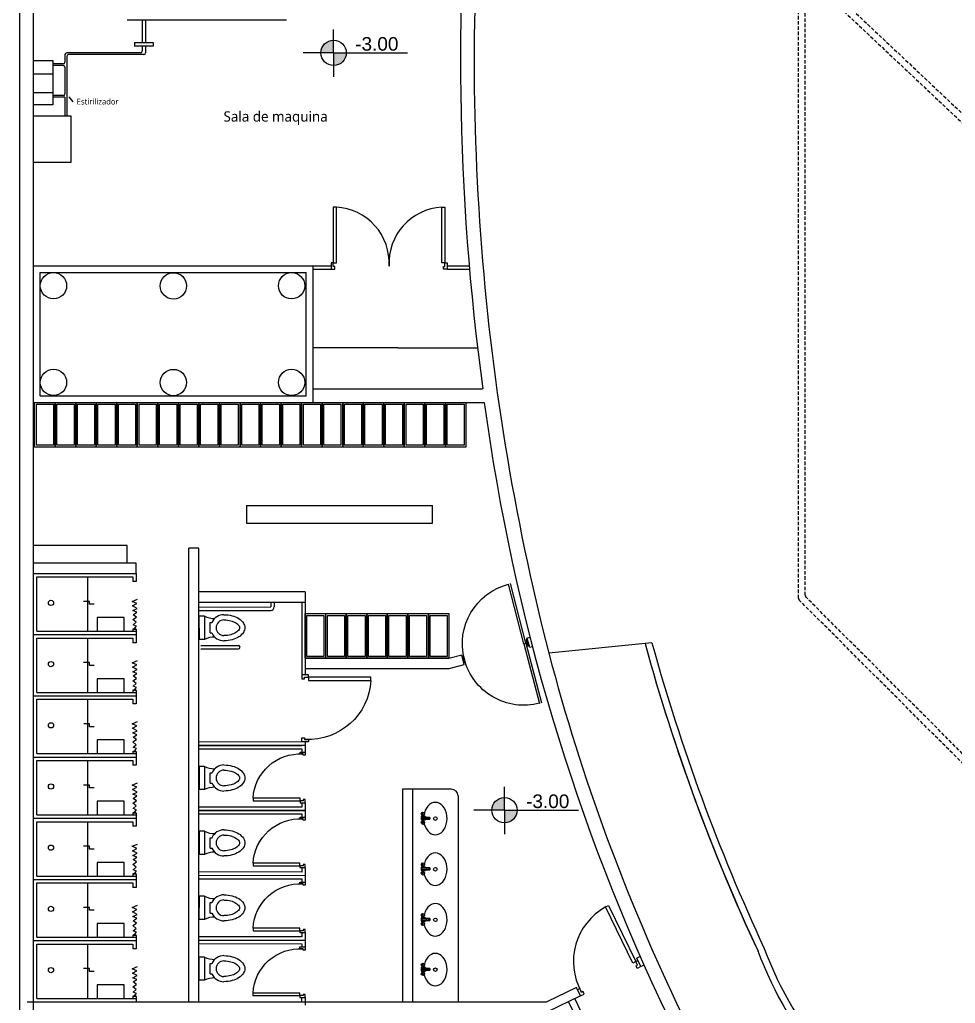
# Model space of a CAD drawing. Extents: x -30 to 1202, y 231 to 898.
# Drawn here: x 493.3 to 561.6, y 604.8 to 676.7 of the extents above; entities that cross this region are included whole.
import ezdxf

# ---------------------------------------------------------------- set-up
doc = ezdxf.new("R2010")
doc.units = 0
doc.header["$LTSCALE"] = 0.04
doc.linetypes.add('DASHED2', pattern=[9.525, 6.35, -3.175])
doc.layers.get('0').update_dxf_attribs({"linetype": 'CONTINUOUS'})
for name, color, linetype in [('0.1', 1, 'CONTINUOUS'), ('0.2', 2, 'CONTINUOUS'), ('0.3', 3, 'CONTINUOUS'), ('0.5', 5, 'CONTINUOUS'), ('cotas de nivel', 1, 'CONTINUOUS'), ('intal', 1, 'DASHED2')]:
    doc.layers.add(name, color=color, linetype=linetype)
doc.styles.add('Amir', font='l_10646.ttf', dxfattribs={"height": 0.15})
doc.styles.add('STYLE2', font='arial.ttf')

# ---------------------------------------------------------------- blocks, each defined once
blk = doc.blocks.new('PUERT100')
for p, q in [((-0.285, 0.534), (-0.385, 0.534)), ((-0.385, 0.534), (-0.385, 0.474)), ((-0.385, 0.474), (-0.345, 0.474)), ((-0.345, 0.499), (-0.285, 0.499)), ((-0.345, 0.474), (-0.345, 0.499)), ((-0.285, 0.499), (-0.285, 0.534)), ((-0.385, -0.386), (-0.345, -0.386)), ((-0.385, -0.446), (-0.385, -0.386)), ((-0.345, -0.386), (-0.345, -0.411)), ((-0.345, -0.411), (-0.285, -0.411)), ((-0.285, -0.411), (-0.285, -0.446)), ((-0.285, -0.446), (-0.385, -0.446))]:
    blk.add_line(p, q)
blk.add_lwpolyline([(-0.285, -0.411), (-0.285, -0.361), (0.625, -0.361), (0.625, -0.411)], close=True)
blk.add_arc((-0.285, -0.411), 0.911, 3.145, 93.145)
blk = doc.blocks.new('SAPLS029')
for p, q in [((0.025, 0.025), (0.025, -0.025)), ((0.089, 0.025), (0.025, 0.025)), ((0.038, -0.013), (0.038, 0.013)), ((0.102, 0.013), (0.038, 0.013)), ((0.038, 0.013), (0.102, 0.013)), ((0.089, 0.025), (0.089, 0.013)), ((0.089, 0.013), (0.089, 0.025)), ((0.102, -0.013), (0.102, 0.013)), ((0.14, 0.013), (0.102, 0.013)), ((0.102, 0.013), (0.14, 0.013)), ((0.152, 0.013), (0.14, 0.013)), ((0.14, 0.013), (0.152, 0.013)), ((0.14, -0.013), (0.14, 0.013)), ((0.152, 0.013), (0.152, -0.013)), ((0.025, -0.025), (0.089, -0.025)), ((0.102, -0.013), (0.038, -0.013)), ((0.038, -0.013), (0.102, -0.013)), ((0.089, -0.013), (0.089, -0.025)), ((0.089, -0.025), (0.089, -0.013)), ((0.14, -0.013), (0.102, -0.013)), ((0.102, -0.013), (0.14, -0.013)), ((0.152, -0.013), (0.14, -0.013)), ((0.14, -0.013), (0.152, -0.013))]:
    blk.add_line(p, q)
for centre, radius in [((0.051, 0.064), 0.0254), ((0.051, 0.064), 0.00822), ((0.051, -0.064), 0.0254), ((0.051, -0.064), 0.00822)]:
    blk.add_circle(centre, radius)
blk = doc.blocks.new('puerta girar')
for p, q in [((-0.1, 0.964), (0.001, 0.964)), ((-0.099, 0.964), (-0.099, 0.984)), ((-0.099, 0.984), (-0.049, 0.984)), ((0.002, 0.964), (-0.099, 0.964)), ((0.001, 0.984), (-0.049, 0.984)), ((0.001, 0.964), (0.001, 0.984)), ((-0.05, 0.065), (-0.95, 0.065)), ((-0.05, 0.035), (-0.95, 0.035)), ((-0.101, 0), (0, 0)), ((-0.1, 0.02), (-0.05, 0.02)), ((-0.1, 0), (-0.1, 0.02)), ((0.001, 0), (-0.1, 0)), ((-0.06, 0.02), (-0.06, 0.035)), ((-0.05, 0.065), (0.85, 0.065)), ((-0.05, 0.065), (-0.05, 0.035)), ((-0.05, 0.065), (-0.05, 0.035)), ((-0.05, 0.035), (0.85, 0.035)), ((0, 0.02), (-0.05, 0.02)), ((-0.04, 0.02), (-0.04, 0.035)), ((0, 0), (0, 0.02))]:
    blk.add_line(p, q)
for start, end in [(90, 180), (0, 90)]:
    blk.add_arc((-0.05, 0.065), 0.899, start, end)
blk = doc.blocks.new('puerta semigiratoria')
blk.add_blockref('puerta girar', (-0.001, 0))

msp = doc.modelspace()

# ---------------------------------------------------------------- hatches: boundary and pattern name
at = {"layer": 'cotas de nivel'}
h = msp.add_hatch(color=256, dxfattribs=at)
h.paths.add_polyline_path([(516.234, 674.242), (516.234, 675.169, 0.414214), (515.307, 674.242)])
h.paths.add_polyline_path([(516.234, 674.242), (516.234, 673.316, 0.414214), (517.16, 674.242)])
h = msp.add_hatch(color=256, dxfattribs=at)
h.paths.add_polyline_path([(528.715, 618.902), (528.715, 619.828, 0.414214), (527.789, 618.902)])
h.paths.add_polyline_path([(528.715, 618.902), (528.715, 617.975, 0.414214), (529.642, 618.902)])

# ---------------------------------------------------------------- linework, layer by layer
at = {"layer": '0.1'}
msp.add_line((497.205, 670.665), (496.929, 671.032), dxfattribs=at)
for points in [[(495.897, 645.439), (494.397, 645.439), (494.397, 648.689), (495.897, 648.689)], [(497.398, 645.439), (495.898, 645.439), (495.898, 648.689), (497.398, 648.689)], [(498.898, 645.44), (497.398, 645.44), (497.398, 648.69), (498.898, 648.69)], [(500.398, 645.44), (498.898, 645.44), (498.898, 648.69), (500.398, 648.69)], [(501.898, 645.44), (500.398, 645.44), (500.398, 648.69), (501.898, 648.69)], [(503.398, 645.44), (501.898, 645.44), (501.898, 648.69), (503.398, 648.69)], [(504.898, 645.44), (503.398, 645.44), (503.398, 648.69), (504.898, 648.69)], [(506.398, 645.44), (504.898, 645.44), (504.898, 648.69), (506.398, 648.69)], [(507.898, 645.44), (506.398, 645.44), (506.398, 648.69), (507.898, 648.69)], [(509.399, 645.44), (507.899, 645.44), (507.899, 648.69), (509.399, 648.69)], [(510.899, 645.44), (509.399, 645.44), (509.399, 648.69), (510.899, 648.69)], [(512.399, 645.44), (510.899, 645.44), (510.899, 648.69), (512.399, 648.69)], [(513.899, 645.44), (512.399, 645.44), (512.399, 648.69), (513.899, 648.69)], [(515.399, 645.44), (513.899, 645.44), (513.899, 648.69), (515.399, 648.69)], [(516.899, 645.44), (515.399, 645.44), (515.399, 648.69), (516.899, 648.69)], [(518.399, 645.44), (516.899, 645.44), (516.899, 648.69), (518.399, 648.69)], [(519.899, 645.44), (518.399, 645.44), (518.399, 648.69), (519.899, 648.69)], [(521.399, 645.44), (519.899, 645.44), (519.899, 648.69), (521.399, 648.69)], [(522.899, 645.44), (521.399, 645.44), (521.399, 648.69), (522.899, 648.69)], [(524.399, 645.44), (522.899, 645.44), (522.899, 648.69), (524.399, 648.69)], [(525.899, 645.44), (524.399, 645.44), (524.399, 648.69), (525.899, 648.69)], [(515.654, 630.013), (514.154, 630.013), (514.154, 633.263), (515.654, 633.263)], [(517.155, 630.013), (515.655, 630.013), (515.655, 633.263), (517.155, 633.263)], [(518.655, 630.013), (517.155, 630.013), (517.155, 633.263), (518.655, 633.263)], [(520.155, 630.013), (518.655, 630.013), (518.655, 633.263), (520.155, 633.263)], [(521.655, 630.013), (520.155, 630.013), (520.155, 633.263), (521.655, 633.263)], [(523.155, 630.013), (521.655, 630.013), (521.655, 633.263), (523.155, 633.263)], [(524.655, 630.013), (523.155, 630.013), (523.155, 633.263), (524.655, 633.263)]]:
    msp.add_lwpolyline(points, close=True, dxfattribs=at)
for points in [[(495.772, 645.564), (494.522, 645.564), (494.522, 648.564), (495.772, 648.564), (495.772, 645.564)], [(497.273, 645.564), (496.023, 645.564), (496.023, 648.564), (497.273, 648.564), (497.273, 645.564)], [(498.773, 645.565), (497.523, 645.565), (497.523, 648.565), (498.773, 648.565), (498.773, 645.565)], [(500.273, 645.565), (499.023, 645.565), (499.023, 648.565), (500.273, 648.565), (500.273, 645.565)], [(501.773, 645.565), (500.523, 645.565), (500.523, 648.565), (501.773, 648.565), (501.773, 645.565)], [(503.273, 645.565), (502.023, 645.565), (502.023, 648.565), (503.273, 648.565), (503.273, 645.565)], [(504.773, 645.565), (503.523, 645.565), (503.523, 648.565), (504.773, 648.565), (504.773, 645.565)], [(506.273, 645.565), (505.023, 645.565), (505.023, 648.565), (506.273, 648.565), (506.273, 645.565)], [(507.773, 645.565), (506.523, 645.565), (506.523, 648.565), (507.773, 648.565), (507.773, 645.565)], [(509.274, 645.565), (508.024, 645.565), (508.024, 648.565), (509.274, 648.565), (509.274, 645.565)], [(510.774, 645.565), (509.524, 645.565), (509.524, 648.565), (510.774, 648.565), (510.774, 645.565)], [(512.274, 645.565), (511.024, 645.565), (511.024, 648.565), (512.274, 648.565), (512.274, 645.565)], [(513.774, 645.565), (512.524, 645.565), (512.524, 648.565), (513.774, 648.565), (513.774, 645.565)], [(515.274, 645.565), (514.024, 645.565), (514.024, 648.565), (515.274, 648.565), (515.274, 645.565)], [(516.774, 645.565), (515.524, 645.565), (515.524, 648.565), (516.774, 648.565), (516.774, 645.565)], [(518.274, 645.565), (517.024, 645.565), (517.024, 648.565), (518.274, 648.565), (518.274, 645.565)], [(519.774, 645.565), (518.524, 645.565), (518.524, 648.565), (519.774, 648.565), (519.774, 645.565)], [(521.274, 645.565), (520.024, 645.565), (520.024, 648.565), (521.274, 648.565), (521.274, 645.565)], [(522.774, 645.565), (521.524, 645.565), (521.524, 648.565), (522.774, 648.565), (522.774, 645.565)], [(524.274, 645.565), (523.024, 645.565), (523.024, 648.565), (524.274, 648.565), (524.274, 645.565)], [(525.774, 645.565), (524.524, 645.565), (524.524, 648.565), (525.774, 648.565), (525.774, 645.565)], [(515.529, 630.138), (514.279, 630.138), (514.279, 633.138), (515.529, 633.138), (515.529, 630.138)], [(517.03, 630.138), (515.78, 630.138), (515.78, 633.138), (517.03, 633.138), (517.03, 630.138)], [(518.53, 630.138), (517.28, 630.138), (517.28, 633.138), (518.53, 633.138), (518.53, 630.138)], [(520.03, 630.138), (518.78, 630.138), (518.78, 633.138), (520.03, 633.138), (520.03, 630.138)], [(521.53, 630.138), (520.28, 630.138), (520.28, 633.138), (521.53, 633.138), (521.53, 630.138)], [(523.03, 630.138), (521.78, 630.138), (521.78, 633.138), (523.03, 633.138), (523.03, 630.138)], [(524.53, 630.138), (523.28, 630.138), (523.28, 633.138), (524.53, 633.138), (524.53, 630.138)]]:
    msp.add_lwpolyline(points, dxfattribs=at)
for radius in [26.189, 26.689]:
    msp.add_arc((572.254, 617.877), radius, 200.27005, 242.52351, dxfattribs=at)
at = {"layer": '0.2'}
for p, q in [((501.147, 676.666), (512.803, 676.666)), ((502.245, 676.666), (502.245, 674.99)), ((502.495, 676.666), (502.495, 674.99)), ((501.681, 674.99), (503.064, 674.99)), ((501.681, 674.99), (501.681, 674.74)), ((503.064, 674.99), (503.064, 674.74)), ((502.123, 674.236), (496.737, 674.236)), ((503.064, 674.74), (501.681, 674.74)), ((502.248, 674.74), (502.248, 674.361)), ((502.498, 674.74), (502.498, 674.236)), ((494.307, 673.678), (495.731, 673.678)), ((495.731, 673.678), (495.731, 670.455)), ((496.612, 674.111), (496.612, 673.561)), ((496.737, 673.986), (496.737, 669.643)), ((502.373, 674.111), (496.862, 674.111)), ((502.373, 674.111), (502.248, 674.111)), ((496.487, 673.436), (495.731, 673.436)), ((496.487, 673.311), (495.731, 673.311)), ((496.612, 673.186), (496.612, 671.242)), ((494.307, 672.715), (495.731, 672.715)), ((494.307, 671.334), (495.731, 671.334)), ((496.487, 671.117), (495.731, 671.117)), ((496.612, 670.992), (495.731, 670.992)), ((496.612, 670.992), (496.612, 669.643)), ((495.731, 670.455), (494.307, 670.455)), ((494.307, 669.643), (497.041, 669.643)), ((497.041, 669.643), (497.041, 666.236)), ((497.041, 666.236), (494.307, 666.236)), ((514.741, 658.69), (516.055, 658.69)), ((514.741, 658.44), (516.055, 658.44)), ((516.055, 658.888), (516.055, 658.44)), ((516.212, 658.888), (516.055, 658.888)), ((516.055, 658.44), (516.324, 658.44)), ((516.212, 658.62), (516.212, 658.888)), ((516.324, 658.62), (516.212, 658.62)), ((516.324, 658.44), (516.324, 658.62)), ((524.253, 658.44), (524.253, 658.62)), ((524.253, 658.62), (524.365, 658.62)), ((524.522, 658.44), (524.253, 658.44)), ((524.365, 658.62), (524.365, 658.888)), ((524.365, 658.888), (524.522, 658.888)), ((524.522, 658.888), (524.522, 658.44)), ((524.522, 658.69), (526.137, 658.69)), ((524.522, 658.44), (526.137, 658.44)), ((520.923, 652.69), (514.742, 652.69)), ((520.923, 652.69), (526.754, 652.69)), ((509.872, 641.176), (509.872, 639.884)), ((509.872, 641.176), (523.462, 641.176)), ((523.462, 639.884), (523.462, 641.176)), ((509.872, 639.884), (523.462, 639.884)), ((501.161, 638.245), (494.309, 638.245)), ((501.161, 636.952), (501.161, 638.245)), ((498.274, 631.98), (498.274, 635.952)), ((501.812, 635.614), (501.562, 635.614)), ((498.403, 634.159), (497.978, 634.159)), ((498.403, 633.95), (498.403, 634.159)), ((498.734, 633.95), (498.403, 633.95)), ((501.523, 634.152), (501.913, 634.317)), ((501.866, 633.999), (501.523, 634.152)), ((501.547, 633.834), (501.866, 633.999)), ((511.648, 634.101), (511.648, 633.751)), ((511.898, 634.101), (511.898, 633.751)), ((513.902, 634.103), (513.905, 628.8)), ((514.152, 634.103), (514.155, 628.8)), ((501.889, 633.645), (501.547, 633.834)), ((501.571, 633.492), (501.889, 633.645)), ((501.854, 633.362), (501.571, 633.492)), ((501.582, 633.185), (501.854, 633.362)), ((506.402, 633.747), (511.648, 633.751)), ((506.402, 633.497), (511.649, 633.501)), ((498.964, 632.98), (498.964, 631.98)), ((500.946, 632.98), (498.964, 632.98)), ((500.946, 631.98), (500.946, 632.98)), ((501.571, 632.831), (501.83, 633.008)), ((501.807, 632.631), (501.571, 632.831)), ((501.83, 633.008), (501.582, 633.185)), ((501.594, 632.442), (501.807, 632.631)), ((506.804, 633.083), (506.402, 633.082)), ((506.402, 633.082), (506.403, 631.382)), ((506.804, 633.083), (506.805, 631.382)), ((507.207, 632.614), (507.35, 632.614)), ((507.207, 631.852), (507.207, 632.614)), ((494.562, 631.98), (501.812, 631.98)), ((498.964, 631.98), (500.946, 631.98)), ((501.812, 632.112), (501.562, 632.112)), ((501.83, 632.348), (501.594, 632.442)), ((501.597, 632.112), (501.597, 632.16)), ((501.597, 632.16), (501.788, 632.16)), ((501.683, 632.16), (501.683, 632.171)), ((501.683, 632.171), (501.713, 632.171)), ((501.698, 632.171), (501.83, 632.348)), ((501.713, 632.171), (501.713, 632.16)), ((501.788, 632.16), (501.788, 632.112)), ((507.207, 631.852), (507.35, 631.852)), ((498.274, 627.508), (498.274, 631.48)), ((501.811, 631.142), (501.561, 631.142)), ((506.805, 631.382), (506.403, 631.382)), ((506.531, 630.933), (509.278, 630.935)), ((506.531, 630.683), (509.279, 630.685)), ((498.403, 629.687), (497.977, 629.687)), ((498.403, 629.477), (498.403, 629.687)), ((501.523, 629.68), (501.912, 629.845)), ((501.865, 629.527), (501.523, 629.68)), ((498.733, 629.477), (498.403, 629.477)), ((501.546, 629.362), (501.865, 629.527)), ((501.889, 629.173), (501.546, 629.362)), ((501.57, 629.02), (501.889, 629.173)), ((501.853, 628.89), (501.57, 629.02)), ((498.963, 628.508), (498.963, 627.508)), ((500.945, 628.508), (498.963, 628.508)), ((500.945, 627.508), (500.945, 628.508)), ((501.57, 628.359), (501.83, 628.536)), ((501.806, 628.159), (501.57, 628.359)), ((501.582, 628.713), (501.853, 628.89)), ((501.83, 628.536), (501.582, 628.713)), ((494.561, 627.508), (501.811, 627.508)), ((498.963, 627.508), (500.945, 627.508)), ((501.811, 627.64), (501.561, 627.64)), ((501.594, 627.97), (501.806, 628.159)), ((501.83, 627.876), (501.594, 627.97)), ((501.597, 627.64), (501.597, 627.688)), ((501.597, 627.688), (501.788, 627.688)), ((501.683, 627.688), (501.683, 627.699)), ((501.683, 627.699), (501.712, 627.699)), ((501.697, 627.699), (501.83, 627.876)), ((501.712, 627.699), (501.712, 627.688)), ((501.788, 627.688), (501.788, 627.64)), ((498.275, 623.036), (498.275, 627.008)), ((501.812, 626.67), (501.562, 626.67)), ((501.524, 625.208), (501.914, 625.373)), ((498.404, 625.214), (497.979, 625.214)), ((498.404, 625.005), (498.404, 625.214)), ((498.735, 625.005), (498.404, 625.005)), ((501.866, 625.055), (501.524, 625.208)), ((501.548, 624.89), (501.866, 625.055)), ((501.89, 624.701), (501.548, 624.89)), ((501.571, 624.548), (501.89, 624.701)), ((498.964, 624.036), (498.964, 623.036)), ((500.946, 624.036), (498.964, 624.036)), ((500.946, 623.036), (500.946, 624.036)), ((501.854, 624.418), (501.571, 624.548)), ((501.571, 623.887), (501.831, 624.064)), ((501.807, 623.687), (501.571, 623.887)), ((501.583, 624.241), (501.854, 624.418)), ((501.831, 624.064), (501.583, 624.241)), ((513.903, 623.887), (506.408, 623.882)), ((513.697, 623.886), (513.697, 623.9)), ((514.158, 623.9), (514.158, 623.637)), ((501.812, 623.168), (501.562, 623.168)), ((501.595, 623.498), (501.807, 623.687)), ((501.831, 623.404), (501.595, 623.498)), ((501.598, 623.168), (501.598, 623.216)), ((501.598, 623.216), (501.789, 623.216)), ((501.684, 623.216), (501.684, 623.227)), ((501.684, 623.227), (501.713, 623.227)), ((501.699, 623.227), (501.831, 623.404)), ((501.713, 623.227), (501.713, 623.216)), ((501.789, 623.216), (501.789, 623.168)), ((514.158, 623.637), (506.408, 623.632)), ((514.158, 623.628), (506.408, 623.632)), ((506.408, 623.632), (513.908, 623.629)), ((506.408, 623.382), (513.908, 623.379)), ((513.908, 623.379), (513.908, 623.142)), ((514.158, 623.628), (514.158, 623.142)), ((494.562, 623.036), (501.812, 623.036)), ((498.274, 618.564), (498.274, 622.536)), ((498.964, 623.036), (500.946, 623.036)), ((501.811, 622.198), (501.561, 622.198)), ((506.407, 622.107), (506.406, 620.407)), ((506.809, 622.107), (506.407, 622.107)), ((506.809, 622.107), (506.809, 620.407)), ((507.211, 621.638), (507.354, 621.638)), ((507.211, 620.876), (507.211, 621.638)), ((498.403, 620.742), (497.977, 620.742)), ((498.403, 620.533), (498.403, 620.742)), ((498.733, 620.533), (498.403, 620.533)), ((501.523, 620.736), (501.912, 620.901)), ((501.865, 620.583), (501.523, 620.736)), ((501.546, 620.417), (501.865, 620.583)), ((501.889, 620.229), (501.546, 620.417)), ((506.809, 620.407), (506.406, 620.407)), ((507.211, 620.876), (507.354, 620.876)), ((501.57, 620.075), (501.889, 620.229)), ((501.853, 619.946), (501.57, 620.075)), ((501.57, 619.415), (501.83, 619.592)), ((501.582, 619.769), (501.853, 619.946)), ((501.83, 619.592), (501.582, 619.769)), ((525.322, 619.941), (525.322, 604.897)), ((498.963, 619.564), (498.963, 618.564)), ((500.945, 619.564), (498.963, 619.564)), ((500.945, 618.564), (500.945, 619.564)), ((501.806, 619.215), (501.57, 619.415)), ((501.594, 619.026), (501.806, 619.215)), ((501.83, 618.932), (501.594, 619.026)), ((501.697, 618.755), (501.83, 618.932)), ((513.906, 619.129), (506.406, 619.132)), ((514.156, 618.885), (506.406, 618.888)), ((506.406, 618.888), (513.906, 618.885)), ((506.406, 618.888), (514.156, 618.885)), ((513.906, 619.451), (513.906, 619.129)), ((514.156, 618.885), (514.155, 618.399)), ((514.156, 619.451), (514.156, 618.878)), ((494.561, 618.564), (501.811, 618.564)), ((498.963, 618.564), (500.945, 618.564)), ((501.811, 618.696), (501.561, 618.696)), ((501.597, 618.696), (501.597, 618.744)), ((501.597, 618.744), (501.788, 618.744)), ((501.683, 618.744), (501.683, 618.755)), ((501.683, 618.755), (501.712, 618.755)), ((501.712, 618.755), (501.712, 618.744)), ((501.788, 618.744), (501.788, 618.696)), ((506.405, 618.638), (513.905, 618.635)), ((513.905, 618.635), (513.905, 618.399)), ((498.274, 614.092), (498.274, 618.064)), ((501.811, 617.725), (501.561, 617.726)), ((506.405, 617.363), (506.404, 615.663)), ((506.807, 617.363), (506.405, 617.363)), ((506.807, 617.363), (506.806, 615.663)), ((507.209, 616.894), (507.352, 616.894)), ((507.209, 616.132), (507.209, 616.894)), ((498.403, 616.27), (497.977, 616.27)), ((498.403, 616.061), (498.403, 616.27)), ((498.733, 616.061), (498.403, 616.061)), ((501.523, 616.264), (501.912, 616.429)), ((501.865, 616.11), (501.523, 616.264)), ((501.546, 615.945), (501.865, 616.11)), ((507.209, 616.132), (507.352, 616.132)), ((501.889, 615.757), (501.546, 615.945)), ((501.57, 615.603), (501.889, 615.757)), ((501.853, 615.474), (501.57, 615.603)), ((501.582, 615.297), (501.853, 615.474)), ((501.83, 615.12), (501.582, 615.297)), ((506.806, 615.663), (506.404, 615.663)), ((498.963, 615.092), (498.963, 614.092)), ((500.945, 615.092), (498.963, 615.092)), ((500.945, 614.092), (500.945, 615.092)), ((501.57, 614.943), (501.83, 615.12)), ((501.806, 614.742), (501.57, 614.943)), ((501.594, 614.554), (501.806, 614.742)), ((501.83, 614.459), (501.594, 614.554)), ((513.904, 614.707), (513.904, 614.385)), ((514.154, 614.707), (514.153, 614.135)), ((494.561, 614.092), (501.811, 614.092)), ((498.963, 614.092), (500.945, 614.092)), ((501.811, 614.224), (501.561, 614.224)), ((501.597, 614.224), (501.597, 614.272)), ((501.597, 614.272), (501.788, 614.272)), ((501.683, 614.272), (501.683, 614.283)), ((501.683, 614.283), (501.712, 614.283)), ((501.697, 614.283), (501.83, 614.459)), ((501.712, 614.283), (501.712, 614.272)), ((501.788, 614.272), (501.788, 614.224)), ((506.403, 614.145), (514.153, 614.141)), ((506.403, 613.895), (513.903, 613.891)), ((513.904, 614.385), (506.404, 614.388)), ((513.903, 613.891), (513.903, 613.655)), ((514.153, 614.141), (514.153, 613.655)), ((498.274, 609.62), (498.274, 613.592)), ((501.812, 613.253), (501.562, 613.254)), ((506.403, 612.62), (506.402, 610.92)), ((506.805, 612.62), (506.403, 612.62)), ((506.805, 612.62), (506.804, 610.919)), ((498.403, 611.798), (497.978, 611.798)), ((498.403, 611.589), (498.403, 611.798)), ((501.523, 611.792), (501.913, 611.957)), ((501.865, 611.638), (501.523, 611.792)), ((507.206, 611.388), (507.207, 612.15)), ((507.207, 612.15), (507.35, 612.15)), ((498.734, 611.589), (498.403, 611.589)), ((501.547, 611.473), (501.865, 611.638)), ((501.889, 611.285), (501.547, 611.473)), ((501.57, 611.131), (501.889, 611.285)), ((501.854, 611.002), (501.57, 611.131)), ((501.582, 610.825), (501.854, 611.002)), ((507.206, 611.388), (507.349, 611.388)), ((498.963, 610.62), (498.963, 609.62)), ((500.945, 610.62), (498.963, 610.62)), ((500.945, 609.62), (500.945, 610.62)), ((501.57, 610.471), (501.83, 610.648)), ((501.806, 610.27), (501.57, 610.471)), ((501.83, 610.648), (501.582, 610.825)), ((501.594, 610.082), (501.806, 610.27)), ((506.804, 610.919), (506.402, 610.92)), ((494.562, 609.62), (501.812, 609.62)), ((498.963, 609.62), (500.945, 609.62)), ((501.812, 609.752), (501.562, 609.752)), ((501.83, 609.987), (501.594, 610.082)), ((501.597, 609.752), (501.597, 609.8)), ((501.597, 609.8), (501.788, 609.8)), ((501.683, 609.8), (501.683, 609.81)), ((501.683, 609.81), (501.713, 609.81)), ((501.698, 609.81), (501.83, 609.987)), ((501.713, 609.81), (501.713, 609.8)), ((501.788, 609.8), (501.788, 609.752)), ((513.901, 609.641), (506.401, 609.645)), ((513.906, 609.963), (513.906, 609.641)), ((514.156, 609.963), (514.156, 609.391)), ((498.274, 605.147), (498.274, 609.12)), ((506.401, 609.401), (514.151, 609.397)), ((506.401, 609.151), (513.901, 609.147)), ((513.905, 609.147), (513.905, 608.911)), ((514.156, 609.397), (514.155, 608.911)), ((501.811, 608.781), (501.561, 608.782)), ((506.402, 608.173), (506.401, 606.473)), ((506.804, 608.173), (506.402, 608.173)), ((506.804, 608.173), (506.803, 606.473)), ((501.523, 607.32), (501.912, 607.485)), ((507.206, 607.704), (507.349, 607.704)), ((507.206, 606.942), (507.206, 607.704)), ((498.403, 607.326), (497.977, 607.326)), ((498.403, 607.117), (498.403, 607.326)), ((498.733, 607.117), (498.403, 607.117)), ((501.865, 607.166), (501.523, 607.32)), ((501.546, 607.001), (501.865, 607.166)), ((501.889, 606.812), (501.546, 607.001)), ((501.57, 606.659), (501.889, 606.812)), ((501.853, 606.529), (501.57, 606.659)), ((507.206, 606.942), (507.349, 606.942)), ((498.963, 606.147), (498.963, 605.147)), ((500.945, 606.147), (498.963, 606.147)), ((500.945, 605.147), (500.945, 606.147)), ((501.57, 605.999), (501.83, 606.176)), ((501.806, 605.798), (501.57, 605.999)), ((501.582, 606.353), (501.853, 606.529)), ((501.83, 606.176), (501.582, 606.353)), ((506.803, 606.473), (506.401, 606.473)), ((501.811, 605.28), (501.561, 605.28)), ((501.594, 605.61), (501.806, 605.798)), ((501.83, 605.515), (501.594, 605.61)), ((501.597, 605.28), (501.597, 605.327)), ((501.597, 605.327), (501.788, 605.327)), ((501.683, 605.327), (501.683, 605.338)), ((501.683, 605.338), (501.712, 605.338)), ((501.697, 605.338), (501.83, 605.515)), ((501.712, 605.338), (501.712, 605.327)), ((501.788, 605.327), (501.788, 605.28)), ((513.899, 605.22), (513.899, 604.897)), ((514.149, 605.219), (514.149, 604.647)), ((494.561, 605.147), (501.811, 605.147)), ((498.963, 605.147), (500.945, 605.147)), ((533.944, 603.791), (533.399, 604.916)), ((534.612, 603.559), (533.849, 605.134))]:
    msp.add_line(p, q, dxfattribs=at)
for points in [[(516.212, 658.888), (516.436, 658.888), (516.436, 662.964), (516.212, 662.964)], [(524.365, 658.888), (524.141, 658.888), (524.141, 662.964), (524.365, 662.964)]]:
    msp.add_lwpolyline(points, close=True, dxfattribs=at)
for points in [[(494.312, 631.73), (494.312, 636.202), (501.812, 636.202), (501.812, 635.614)], [(494.314, 636.202), (501.814, 636.202)], [(494.562, 631.98), (494.562, 635.952), (501.562, 635.952), (501.562, 635.614)], [(494.562, 631.98), (501.812, 631.98), (501.812, 631.73)], [(501.562, 632.112), (501.562, 631.98)], [(501.812, 632.112), (501.812, 631.98)], [(494.311, 627.258), (494.311, 631.73), (501.811, 631.73), (501.811, 631.142)], [(494.313, 631.73), (501.813, 631.73)], [(494.561, 627.508), (494.561, 631.48), (501.561, 631.48), (501.561, 631.142)], [(494.561, 627.508), (501.811, 627.508), (501.811, 627.258)], [(501.561, 627.64), (501.561, 627.508)], [(501.811, 627.64), (501.811, 627.508)], [(494.311, 627.258), (501.811, 627.258)], [(494.312, 622.786), (494.312, 627.258), (501.812, 627.258), (501.812, 626.67)], [(494.562, 623.036), (494.562, 627.008), (501.562, 627.008), (501.562, 626.67)], [(501.562, 623.168), (501.562, 623.036)], [(501.812, 623.168), (501.812, 623.036)], [(494.311, 618.314), (494.311, 622.786), (501.811, 622.786), (501.811, 622.198)], [(494.312, 622.786), (501.812, 622.786)], [(494.561, 618.564), (494.561, 622.536), (501.561, 622.536), (501.561, 622.198)], [(494.562, 623.036), (501.812, 623.036), (501.812, 622.786)], [(494.311, 613.842), (494.311, 618.314), (501.811, 618.314), (501.811, 617.725)], [(494.311, 618.314), (501.811, 618.314)], [(494.561, 618.564), (501.811, 618.564), (501.811, 618.314)], [(501.561, 618.696), (501.561, 618.564)], [(501.811, 618.696), (501.811, 618.564)], [(494.561, 614.092), (494.561, 618.064), (501.561, 618.064), (501.561, 617.726)], [(494.311, 613.842), (501.811, 613.842)], [(494.312, 609.37), (494.312, 613.842), (501.812, 613.842), (501.812, 613.253)], [(494.561, 614.092), (501.811, 614.092), (501.811, 613.842)], [(501.561, 614.224), (501.561, 614.092)], [(501.811, 614.224), (501.811, 614.092)], [(494.562, 609.62), (494.562, 613.592), (501.562, 613.592), (501.562, 613.254)], [(494.562, 609.62), (501.812, 609.62), (501.812, 609.37)], [(501.562, 609.752), (501.562, 609.62)], [(501.812, 609.752), (501.812, 609.62)], [(494.311, 604.897), (494.311, 609.37), (501.811, 609.37), (501.811, 608.781)], [(494.312, 609.37), (501.812, 609.37)], [(494.561, 605.147), (494.561, 609.12), (501.561, 609.12), (501.561, 608.782)], [(501.561, 605.28), (501.561, 605.147)], [(501.811, 605.28), (501.811, 605.147)], [(494.311, 604.897), (501.811, 604.897)], [(494.561, 605.147), (501.811, 605.147), (501.811, 604.897)]]:
    msp.add_lwpolyline(points, dxfattribs=at)
for points in [[(508.222, 633.186, -0.063415), (508.831, 633.109, -0.076468), (509.3, 632.907, -0.107136), (509.645, 632.572, -0.147373), (509.747, 632.234, -0.147373), (509.645, 631.896, -0.107136), (509.301, 631.56, -0.076468), (508.832, 631.359, -0.063415), (508.223, 631.281, -0.063415)], [(508.223, 632.805, -0.063415), (508.736, 632.74, -0.076468), (509.098, 632.584, -0.107136), (509.327, 632.362, -0.147373), (509.366, 632.234, -0.147373), (509.327, 632.106, -0.107136), (509.099, 631.883, -0.076468), (508.737, 631.727, -0.063415), (508.223, 631.662, -0.063415)], [(508.227, 622.209, -0.063415), (508.836, 622.131, -0.076468), (509.305, 621.929, -0.107136), (509.649, 621.594, -0.147373), (509.751, 621.256, -0.147373), (509.649, 620.917, -0.107136), (509.304, 620.582, -0.076468), (508.836, 620.381, -0.063415), (508.226, 620.304, -0.063415)], [(508.227, 621.828, -0.063415), (508.741, 621.762, -0.076468), (509.103, 621.606, -0.107136), (509.332, 621.383, -0.147373), (509.37, 621.256, -0.147373), (509.331, 621.128, -0.107136), (509.102, 620.905, -0.076468), (508.74, 620.75, -0.063415), (508.227, 620.685, -0.063415)], [(508.225, 617.465, -0.063415), (508.834, 617.387, -0.076468), (509.303, 617.186, -0.107136), (509.647, 616.85, -0.147373), (509.749, 616.512, -0.147373), (509.647, 616.174, -0.107136), (509.302, 615.839, -0.076468), (508.833, 615.637, -0.063415), (508.224, 615.56, -0.063415)], [(508.225, 617.084, -0.063415), (508.738, 617.018, -0.076468), (509.101, 616.863, -0.107136), (509.329, 616.64, -0.147373), (509.368, 616.512, -0.147373), (509.329, 616.384, -0.107136), (509.1, 616.162, -0.076468), (508.738, 616.006, -0.063415), (508.224, 615.941, -0.063415)], [(508.223, 612.721, -0.063415), (508.832, 612.643, -0.076468), (509.3, 612.442, -0.107136), (509.645, 612.106, -0.147373), (509.747, 611.768, -0.147373), (509.644, 611.43, -0.107136), (509.3, 611.095, -0.076468), (508.831, 610.894, -0.063415), (508.222, 610.816, -0.063415)], [(508.223, 612.34, -0.063415), (508.736, 612.275, -0.076468), (509.098, 612.119, -0.107136), (509.327, 611.896, -0.147373), (509.366, 611.768, -0.147373), (509.327, 611.641, -0.107136), (509.098, 611.418, -0.076468), (508.736, 611.262, -0.063415), (508.222, 611.197, -0.063415)], [(508.222, 608.275, -0.063415), (508.831, 608.197, -0.076468), (509.3, 607.995, -0.107136), (509.644, 607.66, -0.147373), (509.746, 607.322, -0.147373), (509.644, 606.984, -0.107136), (509.299, 606.648, -0.076468), (508.83, 606.447, -0.063415), (508.221, 606.37, -0.063415)], [(508.222, 607.894, -0.063415), (508.735, 607.828, -0.076468), (509.098, 607.672, -0.107136), (509.326, 607.449, -0.147373), (509.365, 607.322, -0.147373), (509.326, 607.194, -0.107136), (509.097, 606.971, -0.076468), (508.735, 606.816, -0.063415), (508.221, 606.751, -0.063415)]]:
    msp.add_lwpolyline(points, format="xyb", dxfattribs=at)
for centre, radius in [((495.591, 634.05), 0.192), ((495.59, 629.578), 0.192), ((495.591, 625.106), 0.192), ((495.59, 620.634), 0.192), ((523.665, 618.29), 0.131), ((495.59, 616.162), 0.192), ((523.665, 614.59), 0.131), ((495.59, 611.69), 0.192), ((523.665, 610.891), 0.131), ((495.59, 607.218), 0.192), ((523.665, 607.253), 0.131)]:
    msp.add_circle(centre, radius, dxfattribs=at)
for centre, radius, start, end in [((496.737, 674.111), 0.125, 90, 180), ((502.123, 674.361), 0.125, 270, 0), ((502.373, 674.236), 0.125, 270, 0), ((496.487, 673.561), 0.125, 270, 0), ((496.862, 673.986), 0.125, 90, 180), ((496.487, 673.186), 0.125, 0, 90), ((496.487, 671.242), 0.125, 270, 0), ((516.212, 658.888), 4.082, 356.85504, 86.85504), ((524.365, 658.888), 4.082, 93.14496, 183.14496), ((511.648, 633.751), 0.25, 270.0343, 0.0343), ((507.533, 634.519), 1.611, 243.1115, 270.64142), ((508.223, 632.233), 0.953, 90.0343, 156.45612), ((508.223, 632.233), 0.572, 90.0343, 270.0343), ((508.223, 632.233), 0.953, 203.61247, 270.0343), ((507.536, 629.947), 1.611, 89.42717, 116.9571), ((509.278, 630.81), 0.125, 270.0343, 90.0343), ((507.539, 623.543), 1.611, 243.05069, 270.58061), ((508.227, 621.256), 0.953, 89.97349, 156.39531), ((508.227, 621.256), 0.572, 89.97349, 269.97349), ((507.537, 618.97), 1.611, 89.36637, 116.89629), ((508.227, 621.256), 0.953, 203.55167, 269.97349), ((524.822, 619.941), 0.5, 0, 90), ((508.225, 616.513), 0.953, 89.97349, 156.39531), ((507.537, 618.799), 1.611, 243.05069, 270.58061), ((508.225, 616.513), 0.572, 89.97349, 269.97349), ((508.225, 616.513), 0.953, 203.55167, 269.97349), ((507.535, 614.227), 1.611, 89.36637, 116.89629), ((507.535, 614.055), 1.611, 243.05069, 270.58061), ((508.223, 611.769), 0.953, 89.97349, 156.39531), ((508.223, 611.769), 0.572, 89.97349, 269.97349), ((507.533, 609.483), 1.611, 89.36637, 116.89629), ((508.223, 611.769), 0.953, 203.55167, 269.97349), ((507.534, 609.609), 1.611, 243.05069, 270.58061), ((508.222, 607.322), 0.953, 89.97349, 156.39531), ((508.222, 607.322), 0.572, 89.97349, 269.97349), ((507.532, 605.036), 1.611, 89.36637, 116.89629), ((508.222, 607.322), 0.953, 203.55167, 269.97349)]:
    msp.add_arc(centre, radius, start, end, dxfattribs=at)
for centre in [(523.665, 618.29), (523.665, 614.59), (523.665, 610.891), (523.665, 607.253)]:
    msp.add_ellipse(centre, major_axis=(0, 1.187), ratio=0.719516, start_param=1.911256, end_param=7.500805, dxfattribs=at)
at = {"layer": '0.3'}
for p, q in [((530.359, 631.484), (530.582, 631.541)), ((530.536, 630.803), (530.359, 631.484)), ((539.485, 631.129), (531.948, 630.385)), ((539.485, 631.129), (531.948, 630.385)), ((530.536, 630.803), (530.758, 630.862)), ((514.154, 630.013), (524.655, 630.013)), ((521.254, 620.441), (521.254, 604.897)), ((524.822, 620.441), (521.254, 620.441)), ((522.004, 620.441), (522.004, 604.897))]:
    msp.add_line(p, q, dxfattribs=at)
for radius, start in [(143.279, 195.35877), (142.779, 195.39314), (142.779, 195.39314), (142.779, 195.39314), (143.279, 195.39314), (143.279, 195.39314)]:
    msp.add_arc((677.143, 669.028), radius, start, 204.94861, dxfattribs=at)
at = {"layer": '0.5'}
for p, q in [((493.315, 548.94), (493.305, 705.81)), ((494.314, 558.94), (494.305, 705.81)), ((494.308, 658.689), (514.741, 658.69)), ((494.308, 648.689), (494.308, 658.689)), ((514.742, 648.69), (514.741, 658.69)), ((494.808, 658.189), (514.241, 658.19)), ((494.808, 649.189), (494.808, 658.189)), ((514.242, 649.19), (514.241, 658.19)), ((494.808, 649.189), (514.242, 649.19)), ((514.742, 649.69), (527.104, 649.69)), ((494.308, 648.689), (514.742, 648.69)), ((514.742, 648.69), (527.237, 648.69)), ((505.651, 604.897), (505.649, 638.037)), ((506.399, 638.037), (505.649, 638.037)), ((506.401, 604.897), (506.399, 638.037)), ((501.812, 636.202), (501.812, 636.952)), ((514.151, 634.853), (506.399, 634.852)), ((514.151, 634.853), (514.152, 634.103)), ((506.402, 634.098), (514.152, 634.103)), ((524.655, 630.013), (525.594, 630.255)), ((525.777, 629.553), (525.594, 630.255)), ((514.154, 629.263), (524.675, 629.263)), ((524.675, 629.263), (525.777, 629.553)), ((538.634, 608.201), (538.387, 608.081)), ((538.681, 607.473), (538.387, 608.081)), ((538.906, 607.583), (538.681, 607.473)), ((533.976, 605.945), (531.812, 604.897)), ((534.27, 605.338), (533.976, 605.945)), ((534.27, 605.338), (531.812, 604.148)), ((493.862, 604.897), (531.812, 604.897))]:
    msp.add_line(p, q, dxfattribs=at)
msp.add_lwpolyline([(501.812, 636.952), (494.312, 636.952)], dxfattribs=at)
for centre in [(495.774, 657.225), (504.53, 657.214), (513.167, 657.222), (495.774, 650.162), (504.53, 650.151), (513.168, 650.159)]:
    msp.add_circle(centre, 0.961, dxfattribs=at)
for centre, radius, start, end in [((700.699, 673.606), 175.198, 173.70749, 187.84583), ((700.699, 673.606), 174.198, 173.95976, 194.36612), ((677.126, 669.029), 151.263, 187.72728, 205.61972), ((674.334, 667.823), 147.225, 194.73166, 205.6887)]:
    msp.add_arc(centre, radius, start, end, dxfattribs=at)
at = {"layer": 'cotas de nivel'}
for p, q in [((516.234, 674.242), (516.234, 675.941)), ((516.234, 674.242), (514.004, 674.242)), ((516.234, 674.242), (521.636, 674.242)), ((516.234, 674.242), (516.234, 672.485)), ((528.715, 618.902), (528.715, 620.6)), ((528.715, 618.902), (526.485, 618.902)), ((528.715, 618.902), (534.117, 618.902)), ((528.715, 618.902), (528.715, 617.144))]:
    msp.add_line(p, q, dxfattribs=at)
for centre in [(516.234, 674.242), (528.715, 618.902)]:
    msp.add_circle(centre, 0.926, dxfattribs=at)
at = {"layer": 'intal'}
for p, q in [((531.123, 699.066), (591.643, 642.006)), ((550.189, 634.392), (550.189, 680.317)), ((550.689, 634.599), (550.689, 679.468)), ((551.026, 679.614), (591.444, 641.506)), ((567.362, 617.136), (550.248, 634.25)), ((567.569, 617.636), (550.748, 634.457))]:
    msp.add_line(p, q, dxfattribs=at)
for centre in [(550.389, 634.392), (550.889, 634.599)]:
    msp.add_arc(centre, 0.2, 180, 225, dxfattribs=at)

# ---------------------------------------------------------------- block references
at = {"layer": '0.2'}
for name, p, xscale, yscale, zscale, rotation in [('puerta semigiratoria', (530.511, 630.899), -5, 5, 5, 104.5916719975085), ('PUERT100', (515.83, 626.571), -5, 5, 5, 180.0342966178677), ('PUERT100', (512.707, 621.132), -3.766997765492458, 3.766997765492306, 3.766997765492221, 359.9734897150414), ('PUERT100', (512.705, 616.388), -3.766997765492458, 3.766997765492306, 3.766997765492221, 359.9734897150414), ('PUERT100', (512.703, 611.644), -3.766997765492458, 3.766997765492306, 3.766997765492221, 359.9734897150414), ('PUERT100', (535.835, 608.233), 5, 5, 5, 115.8365193016141), ('PUERT100', (512.701, 606.901), -3.766997765492458, 3.766997765492306, 3.766997765492221, 359.9734897150414)]:
    msp.add_blockref(name, p, dxfattribs=dict(at, xscale=xscale, yscale=yscale, zscale=zscale, rotation=rotation))
at = {"layer": '0.2', "xscale": 5, "yscale": 5, "zscale": 5}
for p in [(522.502, 618.313), (522.502, 614.614), (522.502, 610.915), (522.502, 607.276)]:
    msp.add_blockref('SAPLS029', p, dxfattribs=at)

# ---------------------------------------------------------------- texts
at = {"layer": '0.1', "attachment_point": 1, "style": 'Amir'}
for s, insert, char_height, width in [('Estirilizador', (497.471, 670.896), 0.42696, 3.7275), ('Sala de maquina', (508.192, 669.968), 0.75, 10.7425)]:
    msp.add_mtext(s, dxfattribs=dict(at, insert=insert, char_height=char_height, width=width))
at = {"layer": 'cotas de nivel', "style": 'STYLE2'}
for p in [(517.811, 674.401), (530.292, 619.06)]:
    msp.add_text('-3.00', height=0.9924, rotation=360, dxfattribs=at).set_placement(p)

doc.saveas('drawing.dxf')
